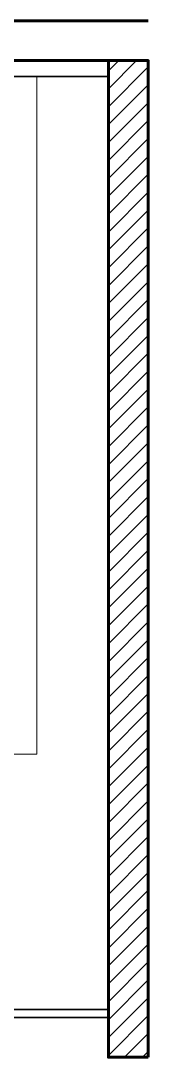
# Model space of a CAD drawing. Extents: x -566 to 72611, y -487 to 32334.
# Drawn here: x 751.5 to 767.5, y -481 to -351 of the extents above; entities that cross this region are included whole.
import ezdxf

# ---------------------------------------------------------------- set-up
doc = ezdxf.new("R2010")
doc.units = 0
doc.header["$LTSCALE"] = 0.5
doc.header["$MEASUREMENT"] = 0
for name, color, linetype, lineweight in [('Framing', 142, 'CONTINUOUS', 35), ('hatch', 253, 'CONTINUOUS', 5), ('viewed', 160, 'CONTINUOUS', 13), ('walls', 191, 'CONTINUOUS', 60)]:
    doc.layers.add(name, color=color, linetype=linetype, lineweight=lineweight)

msp = doc.modelspace()

# ---------------------------------------------------------------- hatches: boundary and pattern name
at = {"layer": 'hatch'}
h = msp.add_hatch(dxfattribs=at)
h.set_pattern_fill('ANSI31', color=256, scale=0.5, style=0)
h.set_pattern_definition([(225, (520.0315, -40.7043), (1.122532, -1.122532), [])])
h.paths.add_polyline_path([(767.5, -480.95856), (762.5, -480.95856), (762.5, -355.95856), (767.5, -355.95856)])

# ---------------------------------------------------------------- linework, layer by layer
at = {"layer": 'Framing'}
for p, q in [((0.00592, -357.95856), (762.5, -357.95856)), ((538.50015, -474.95856), (762.5, -474.95856)), ((538.50015, -475.95856), (762.5, -475.95856))]:
    msp.add_line(p, q, dxfattribs=at)
at = {"layer": 'viewed'}
msp.add_lwpolyline([(753.5, -357.95856), (753.5, -442.95856), (709.5, -442.95856), (709.5, -357.95856)], dxfattribs=at)
at = {"layer": 'walls'}
for p, q in [((-5.10286, -350.95856), (767.5, -350.95856)), ((-5.10286, -355.95856), (767.5, -355.95856))]:
    msp.add_line(p, q, dxfattribs=at)
msp.add_lwpolyline([(767.5, -480.95856), (762.5, -480.95856), (762.5, -355.95856), (767.5, -355.95856)], close=True, dxfattribs=at)

doc.saveas('drawing.dxf')
